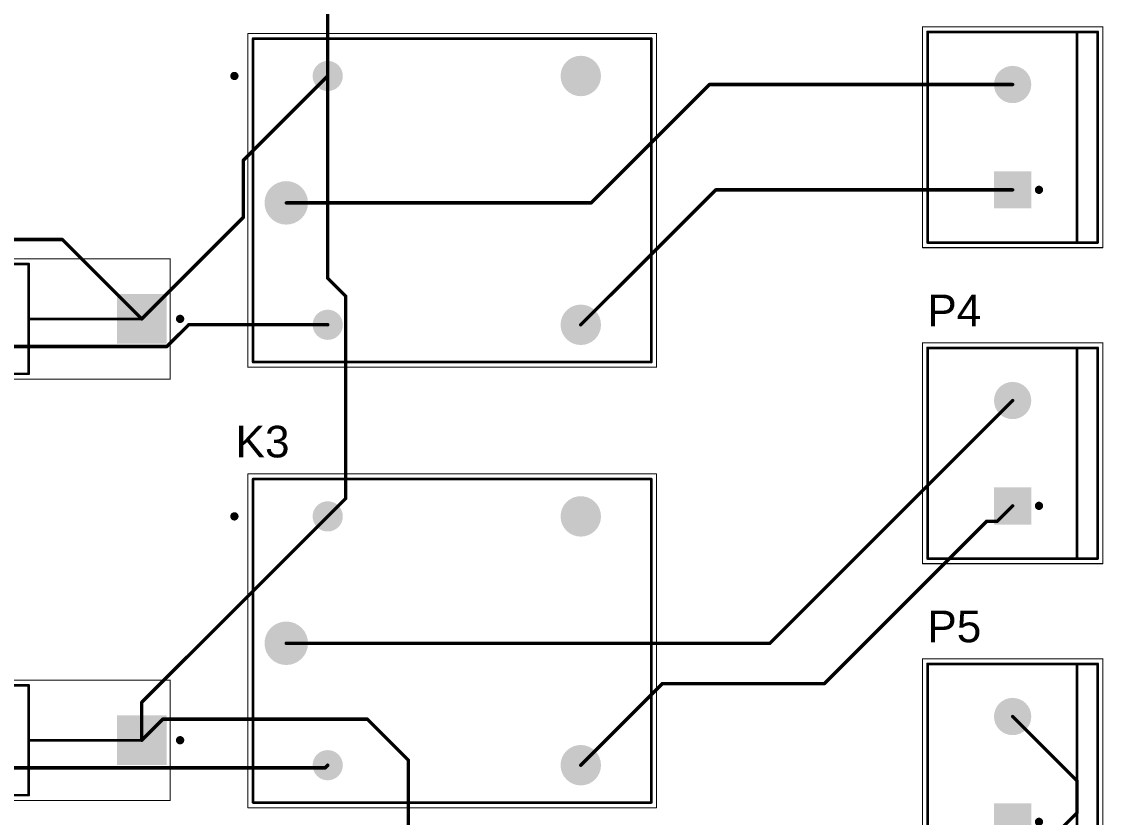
# Model space of a CAD drawing. Header units: inches. Extents: x -0.1 to 5.62, y -0.6 to 4.67.
# Drawn here: x 3.564 to 5.617, y 0.954 to 2.464 of the extents above; entities that cross this region are included whole.
import ezdxf

# ---------------------------------------------------------------- set-up
doc = ezdxf.new("R2010")
doc.units = ezdxf.units.IN
doc.header["$MEASUREMENT"] = 0
for name, color, linetype in [('Bottom Layer', 5, 'Continuous'), ('Bottom Solder', 6, 'Continuous'), ('Mechanical 13', 56, 'Continuous'), ('Mechanical 15', 56, 'Continuous'), ('Multi-Layer', 9, 'Continuous'), ('Pad Holes', 156, 'Continuous'), ('Top Layer', 1, 'Continuous'), ('Top Overlay', 2, 'Continuous'), ('Top Solder', 216, 'Continuous')]:
    doc.layers.add(name, color=color, linetype=linetype)
doc.styles.add('Arial', font='', dxfattribs={"height": 0.2})
doc.styles.get('Arial').set_extended_font_data('Arial')

# ---------------------------------------------------------------- blocks, each defined once
blk = doc.blocks.new('TE_282837_2_7')
at = {"layer": 'Bottom Layer'}
blk.add_hatch(color=5, dxfattribs=at).paths.add_polyline_path([(-0.1325, 0.0325), (-0.0675, 0.0325), (-0.0675, -0.0325), (-0.1325, -0.0325)])
h = blk.add_hatch(color=5, dxfattribs=at)
edge = h.paths.add_edge_path()
edge.add_arc((0.1, 0), 0.0325, 0, 360)
at = {"layer": 'Bottom Solder'}
blk.add_hatch(color=6, dxfattribs=at).paths.add_polyline_path([(-0.1354, 0.0354), (-0.0646, 0.0354), (-0.0646, -0.0354), (-0.1354, -0.0354)])
h = blk.add_hatch(color=6, dxfattribs=at)
edge = h.paths.add_edge_path()
edge.add_arc((0.1, 0), 0.0354, 0, 360)
at = {"layer": 'Multi-Layer'}
h = blk.add_hatch(color=9, dxfattribs=at)
edge = h.paths.add_edge_path()
edge.add_arc((0.1, 0), 0.0325, 0, 360)
at = {"layer": 'Pad Holes'}
h = blk.add_hatch(color=7, dxfattribs=at)
edge = h.paths.add_edge_path()
edge.add_arc((-0.1, 0), 0.0217, 0, 360)
h = blk.add_hatch(color=7, dxfattribs=at)
edge = h.paths.add_edge_path()
edge.add_arc((0.1, 0), 0.0217, 0, 360)
at = {"layer": 'Top Layer'}
blk.add_hatch(color=1, dxfattribs=at).paths.add_polyline_path([(-0.1325, 0.0325), (-0.0675, 0.0325), (-0.0675, -0.0325), (-0.1325, -0.0325)])
h = blk.add_hatch(color=1, dxfattribs=at)
edge = h.paths.add_edge_path()
edge.add_arc((0.1, 0), 0.0325, 0, 360)
at = {"layer": 'Top Solder'}
blk.add_hatch(color=216, dxfattribs=at).paths.add_polyline_path([(-0.1354, 0.0354), (-0.0646, 0.0354), (-0.0646, -0.0354), (-0.1354, -0.0354)])
h = blk.add_hatch(color=216, dxfattribs=at)
edge = h.paths.add_edge_path()
edge.add_arc((0.1, 0), 0.0354, 0, 360)
at = {"layer": 'Mechanical 13', "const_width": 0.005}
for points in [[(-0.2, 0.1614), (0.2, 0.1614)], [(-0.2, 0.1614), (-0.2, -0.1614)], [(0.2, 0.1614), (0.2, -0.1614)], [(-0.2, -0.1614), (0.2, -0.1614)]]:
    blk.add_lwpolyline(points, dxfattribs=at)
at = {"layer": 'Mechanical 13'}
for points, const_width in [([(-0.2013, 0.1614, 1), (-0.1988, 0.1614, 1)], 0.0025), ([(-0.2013, 0.1614, 1), (-0.1988, 0.1614, 1)], 0.0025), ([(0.1988, 0.1614, 1), (0.2013, 0.1614, 1)], 0.0025), ([(0.1988, 0.1614, 1), (0.2013, 0.1614, 1)], 0.0025), ([(-0.0961, -0.05, 1), (-0.1039, -0.05, 1)], 0.00787), ([(-0.1059, -0.05, 1), (-0.102, -0.05, 1)], 0.00394), ([(-0.098, -0.05, 1), (-0.0941, -0.05, 1)], 0.00394), ([(-0.2013, -0.1614, 1), (-0.1988, -0.1614, 1)], 0.0025), ([(-0.2013, -0.1614, 1), (-0.1988, -0.1614, 1)], 0.0025), ([(0.1988, -0.1614, 1), (0.2013, -0.1614, 1)], 0.0025), ([(0.1988, -0.1614, 1), (0.2013, -0.1614, 1)], 0.0025)]:
    blk.add_lwpolyline(points, format="xyb", close=True, dxfattribs=dict(at, const_width=const_width))
at = {"layer": 'Mechanical 15', "const_width": 0.00197}
for points in [[(-0.2098, 0.1713), (0.2098, 0.1713)], [(-0.2098, 0.1713), (-0.2098, -0.1713)], [(0.2098, 0.1713), (0.2098, -0.1713)], [(-0.2098, -0.1713), (0.2098, -0.1713)]]:
    blk.add_lwpolyline(points, dxfattribs=at)
at = {"layer": 'Mechanical 15', "const_width": 0.000984}
for points in [[(-0.2103, 0.1713, 1), (-0.2094, 0.1713, 1)], [(-0.2103, 0.1713, 1), (-0.2094, 0.1713, 1)], [(0.2094, 0.1713, 1), (0.2103, 0.1713, 1)], [(0.2094, 0.1713, 1), (0.2103, 0.1713, 1)], [(-0.2103, -0.1713, 1), (-0.2094, -0.1713, 1)], [(-0.2103, -0.1713, 1), (-0.2094, -0.1713, 1)], [(0.2094, -0.1713, 1), (0.2103, -0.1713, 1)], [(0.2094, -0.1713, 1), (0.2103, -0.1713, 1)]]:
    blk.add_lwpolyline(points, format="xyb", close=True, dxfattribs=at)
at = {"layer": 'Top Overlay', "const_width": 0.005}
for points in [[(-0.2, 0.1614), (0.2, 0.1614)], [(-0.2, 0.1614), (-0.2, -0.122)], [(0.2, 0.1614), (0.2, -0.122)], [(-0.2, -0.122), (-0.2, -0.1614)], [(-0.2, -0.122), (0.2, -0.122)], [(0.2, -0.122), (0.2, -0.1614)], [(-0.2, -0.1614), (0.2, -0.1614)]]:
    blk.add_lwpolyline(points, dxfattribs=at)
at = {"layer": 'Top Overlay', "const_width": 0.0025}
for points in [[(-0.2013, 0.1614, 1), (-0.1988, 0.1614, 1)], [(-0.2013, 0.1614, 1), (-0.1988, 0.1614, 1)], [(0.1988, 0.1614, 1), (0.2013, 0.1614, 1)], [(0.1988, 0.1614, 1), (0.2013, 0.1614, 1)], [(-0.2013, -0.122, 1), (-0.1988, -0.122, 1)], [(-0.2013, -0.122, 1), (-0.1988, -0.122, 1)], [(-0.2013, -0.122, 1), (-0.1988, -0.122, 1)], [(0.1988, -0.122, 1), (0.2013, -0.122, 1)], [(0.1988, -0.122, 1), (0.2013, -0.122, 1)], [(0.1988, -0.122, 1), (0.2013, -0.122, 1)], [(-0.2013, -0.1614, 1), (-0.1988, -0.1614, 1)], [(-0.2013, -0.1614, 1), (-0.1988, -0.1614, 1)], [(0.1988, -0.1614, 1), (0.2013, -0.1614, 1)], [(0.1988, -0.1614, 1), (0.2013, -0.1614, 1)]]:
    blk.add_lwpolyline(points, format="xyb", close=True, dxfattribs=at)
blk = doc.blocks.new('TE_282837_2_28')
at = {"layer": 'Bottom Layer'}
blk.add_hatch(color=5, dxfattribs=at).paths.add_polyline_path([(-0.1325, 0.0325), (-0.0675, 0.0325), (-0.0675, -0.0325), (-0.1325, -0.0325)])
h = blk.add_hatch(color=5, dxfattribs=at)
edge = h.paths.add_edge_path()
edge.add_arc((0.1, 0), 0.0325, 0, 360)
at = {"layer": 'Bottom Solder'}
blk.add_hatch(color=6, dxfattribs=at).paths.add_polyline_path([(-0.1354, 0.0354), (-0.0646, 0.0354), (-0.0646, -0.0354), (-0.1354, -0.0354)])
h = blk.add_hatch(color=6, dxfattribs=at)
edge = h.paths.add_edge_path()
edge.add_arc((0.1, 0), 0.0354, 0, 360)
at = {"layer": 'Multi-Layer'}
h = blk.add_hatch(color=9, dxfattribs=at)
edge = h.paths.add_edge_path()
edge.add_arc((0.1, 0), 0.0325, 0, 360)
at = {"layer": 'Pad Holes'}
h = blk.add_hatch(color=7, dxfattribs=at)
edge = h.paths.add_edge_path()
edge.add_arc((-0.1, 0), 0.0217, 0, 360)
h = blk.add_hatch(color=7, dxfattribs=at)
edge = h.paths.add_edge_path()
edge.add_arc((0.1, 0), 0.0217, 0, 360)
at = {"layer": 'Top Layer'}
blk.add_hatch(color=1, dxfattribs=at).paths.add_polyline_path([(-0.1325, 0.0325), (-0.0675, 0.0325), (-0.0675, -0.0325), (-0.1325, -0.0325)])
h = blk.add_hatch(color=1, dxfattribs=at)
edge = h.paths.add_edge_path()
edge.add_arc((0.1, 0), 0.0325, 0, 360)
at = {"layer": 'Top Solder'}
blk.add_hatch(color=216, dxfattribs=at).paths.add_polyline_path([(-0.1354, 0.0354), (-0.0646, 0.0354), (-0.0646, -0.0354), (-0.1354, -0.0354)])
h = blk.add_hatch(color=216, dxfattribs=at)
edge = h.paths.add_edge_path()
edge.add_arc((0.1, 0), 0.0354, 0, 360)
at = {"layer": 'Mechanical 13', "const_width": 0.005}
for points in [[(-0.2, 0.1614), (0.2, 0.1614)], [(-0.2, 0.1614), (-0.2, -0.1614)], [(0.2, 0.1614), (0.2, -0.1614)], [(-0.2, -0.1614), (0.2, -0.1614)]]:
    blk.add_lwpolyline(points, dxfattribs=at)
at = {"layer": 'Mechanical 13'}
for points, const_width in [([(-0.2013, 0.1614, 1), (-0.1988, 0.1614, 1)], 0.0025), ([(-0.2013, 0.1614, 1), (-0.1988, 0.1614, 1)], 0.0025), ([(0.1988, 0.1614, 1), (0.2013, 0.1614, 1)], 0.0025), ([(0.1988, 0.1614, 1), (0.2013, 0.1614, 1)], 0.0025), ([(-0.0961, -0.05, 1), (-0.1039, -0.05, 1)], 0.00787), ([(-0.1059, -0.05, 1), (-0.102, -0.05, 1)], 0.00394), ([(-0.098, -0.05, 1), (-0.0941, -0.05, 1)], 0.00394), ([(-0.2013, -0.1614, 1), (-0.1988, -0.1614, 1)], 0.0025), ([(-0.2013, -0.1614, 1), (-0.1988, -0.1614, 1)], 0.0025), ([(0.1988, -0.1614, 1), (0.2013, -0.1614, 1)], 0.0025), ([(0.1988, -0.1614, 1), (0.2013, -0.1614, 1)], 0.0025)]:
    blk.add_lwpolyline(points, format="xyb", close=True, dxfattribs=dict(at, const_width=const_width))
at = {"layer": 'Mechanical 15', "const_width": 0.00197}
for points in [[(-0.2098, 0.1713), (0.2098, 0.1713)], [(-0.2098, 0.1713), (-0.2098, -0.1713)], [(0.2098, 0.1713), (0.2098, -0.1713)], [(-0.2098, -0.1713), (0.2098, -0.1713)]]:
    blk.add_lwpolyline(points, dxfattribs=at)
at = {"layer": 'Mechanical 15', "const_width": 0.000984}
for points in [[(-0.2103, 0.1713, 1), (-0.2094, 0.1713, 1)], [(-0.2103, 0.1713, 1), (-0.2094, 0.1713, 1)], [(0.2094, 0.1713, 1), (0.2103, 0.1713, 1)], [(0.2094, 0.1713, 1), (0.2103, 0.1713, 1)], [(-0.2103, -0.1713, 1), (-0.2094, -0.1713, 1)], [(-0.2103, -0.1713, 1), (-0.2094, -0.1713, 1)], [(0.2094, -0.1713, 1), (0.2103, -0.1713, 1)], [(0.2094, -0.1713, 1), (0.2103, -0.1713, 1)]]:
    blk.add_lwpolyline(points, format="xyb", close=True, dxfattribs=at)
at = {"layer": 'Top Overlay', "const_width": 0.005}
for points in [[(-0.2, 0.1614), (0.2, 0.1614)], [(-0.2, 0.1614), (-0.2, -0.122)], [(0.2, 0.1614), (0.2, -0.122)], [(-0.2, -0.122), (-0.2, -0.1614)], [(-0.2, -0.122), (0.2, -0.122)], [(0.2, -0.122), (0.2, -0.1614)], [(-0.2, -0.1614), (0.2, -0.1614)]]:
    blk.add_lwpolyline(points, dxfattribs=at)
at = {"layer": 'Top Overlay', "const_width": 0.0025}
for points in [[(-0.2013, 0.1614, 1), (-0.1988, 0.1614, 1)], [(-0.2013, 0.1614, 1), (-0.1988, 0.1614, 1)], [(0.1988, 0.1614, 1), (0.2013, 0.1614, 1)], [(0.1988, 0.1614, 1), (0.2013, 0.1614, 1)], [(-0.2013, -0.122, 1), (-0.1988, -0.122, 1)], [(-0.2013, -0.122, 1), (-0.1988, -0.122, 1)], [(-0.2013, -0.122, 1), (-0.1988, -0.122, 1)], [(0.1988, -0.122, 1), (0.2013, -0.122, 1)], [(0.1988, -0.122, 1), (0.2013, -0.122, 1)], [(0.1988, -0.122, 1), (0.2013, -0.122, 1)], [(-0.2013, -0.1614, 1), (-0.1988, -0.1614, 1)], [(-0.2013, -0.1614, 1), (-0.1988, -0.1614, 1)], [(0.1988, -0.1614, 1), (0.2013, -0.1614, 1)], [(0.1988, -0.1614, 1), (0.2013, -0.1614, 1)]]:
    blk.add_lwpolyline(points, format="xyb", close=True, dxfattribs=at)
blk = doc.blocks.new('TE_282837_2_29')
at = {"layer": 'Bottom Layer'}
blk.add_hatch(color=5, dxfattribs=at).paths.add_polyline_path([(-0.1325, 0.0325), (-0.0675, 0.0325), (-0.0675, -0.0325), (-0.1325, -0.0325)])
h = blk.add_hatch(color=5, dxfattribs=at)
edge = h.paths.add_edge_path()
edge.add_arc((0.1, 0), 0.0325, 0, 360)
at = {"layer": 'Bottom Solder'}
blk.add_hatch(color=6, dxfattribs=at).paths.add_polyline_path([(-0.1354, 0.0354), (-0.0646, 0.0354), (-0.0646, -0.0354), (-0.1354, -0.0354)])
h = blk.add_hatch(color=6, dxfattribs=at)
edge = h.paths.add_edge_path()
edge.add_arc((0.1, 0), 0.0354, 0, 360)
at = {"layer": 'Multi-Layer'}
h = blk.add_hatch(color=9, dxfattribs=at)
edge = h.paths.add_edge_path()
edge.add_arc((0.1, 0), 0.0325, 0, 360)
at = {"layer": 'Pad Holes'}
h = blk.add_hatch(color=7, dxfattribs=at)
edge = h.paths.add_edge_path()
edge.add_arc((-0.1, 0), 0.0217, 0, 360)
h = blk.add_hatch(color=7, dxfattribs=at)
edge = h.paths.add_edge_path()
edge.add_arc((0.1, 0), 0.0217, 0, 360)
at = {"layer": 'Top Layer'}
blk.add_hatch(color=1, dxfattribs=at).paths.add_polyline_path([(-0.1325, 0.0325), (-0.0675, 0.0325), (-0.0675, -0.0325), (-0.1325, -0.0325)])
h = blk.add_hatch(color=1, dxfattribs=at)
edge = h.paths.add_edge_path()
edge.add_arc((0.1, 0), 0.0325, 0, 360)
at = {"layer": 'Top Solder'}
blk.add_hatch(color=216, dxfattribs=at).paths.add_polyline_path([(-0.1354, 0.0354), (-0.0646, 0.0354), (-0.0646, -0.0354), (-0.1354, -0.0354)])
h = blk.add_hatch(color=216, dxfattribs=at)
edge = h.paths.add_edge_path()
edge.add_arc((0.1, 0), 0.0354, 0, 360)
at = {"layer": 'Mechanical 13', "const_width": 0.005}
for points in [[(-0.2, 0.1614), (0.2, 0.1614)], [(-0.2, 0.1614), (-0.2, -0.1614)], [(0.2, 0.1614), (0.2, -0.1614)], [(-0.2, -0.1614), (0.2, -0.1614)]]:
    blk.add_lwpolyline(points, dxfattribs=at)
at = {"layer": 'Mechanical 13'}
for points, const_width in [([(-0.2013, 0.1614, 1), (-0.1988, 0.1614, 1)], 0.0025), ([(-0.2013, 0.1614, 1), (-0.1988, 0.1614, 1)], 0.0025), ([(0.1988, 0.1614, 1), (0.2013, 0.1614, 1)], 0.0025), ([(0.1988, 0.1614, 1), (0.2013, 0.1614, 1)], 0.0025), ([(-0.0961, -0.05, 1), (-0.1039, -0.05, 1)], 0.00787), ([(-0.1059, -0.05, 1), (-0.102, -0.05, 1)], 0.00394), ([(-0.098, -0.05, 1), (-0.0941, -0.05, 1)], 0.00394), ([(-0.2013, -0.1614, 1), (-0.1988, -0.1614, 1)], 0.0025), ([(-0.2013, -0.1614, 1), (-0.1988, -0.1614, 1)], 0.0025), ([(0.1988, -0.1614, 1), (0.2013, -0.1614, 1)], 0.0025), ([(0.1988, -0.1614, 1), (0.2013, -0.1614, 1)], 0.0025)]:
    blk.add_lwpolyline(points, format="xyb", close=True, dxfattribs=dict(at, const_width=const_width))
at = {"layer": 'Mechanical 15', "const_width": 0.00197}
for points in [[(-0.2098, 0.1713), (0.2098, 0.1713)], [(-0.2098, 0.1713), (-0.2098, -0.1713)], [(0.2098, 0.1713), (0.2098, -0.1713)], [(-0.2098, -0.1713), (0.2098, -0.1713)]]:
    blk.add_lwpolyline(points, dxfattribs=at)
at = {"layer": 'Mechanical 15', "const_width": 0.000984}
for points in [[(-0.2103, 0.1713, 1), (-0.2094, 0.1713, 1)], [(-0.2103, 0.1713, 1), (-0.2094, 0.1713, 1)], [(0.2094, 0.1713, 1), (0.2103, 0.1713, 1)], [(0.2094, 0.1713, 1), (0.2103, 0.1713, 1)], [(-0.2103, -0.1713, 1), (-0.2094, -0.1713, 1)], [(-0.2103, -0.1713, 1), (-0.2094, -0.1713, 1)], [(0.2094, -0.1713, 1), (0.2103, -0.1713, 1)], [(0.2094, -0.1713, 1), (0.2103, -0.1713, 1)]]:
    blk.add_lwpolyline(points, format="xyb", close=True, dxfattribs=at)
at = {"layer": 'Top Overlay', "const_width": 0.005}
for points in [[(-0.2, 0.1614), (0.2, 0.1614)], [(-0.2, 0.1614), (-0.2, -0.122)], [(0.2, 0.1614), (0.2, -0.122)], [(-0.2, -0.122), (-0.2, -0.1614)], [(-0.2, -0.122), (0.2, -0.122)], [(0.2, -0.122), (0.2, -0.1614)], [(-0.2, -0.1614), (0.2, -0.1614)]]:
    blk.add_lwpolyline(points, dxfattribs=at)
at = {"layer": 'Top Overlay', "const_width": 0.0025}
for points in [[(-0.2013, 0.1614, 1), (-0.1988, 0.1614, 1)], [(-0.2013, 0.1614, 1), (-0.1988, 0.1614, 1)], [(0.1988, 0.1614, 1), (0.2013, 0.1614, 1)], [(0.1988, 0.1614, 1), (0.2013, 0.1614, 1)], [(-0.2013, -0.122, 1), (-0.1988, -0.122, 1)], [(-0.2013, -0.122, 1), (-0.1988, -0.122, 1)], [(-0.2013, -0.122, 1), (-0.1988, -0.122, 1)], [(0.1988, -0.122, 1), (0.2013, -0.122, 1)], [(0.1988, -0.122, 1), (0.2013, -0.122, 1)], [(0.1988, -0.122, 1), (0.2013, -0.122, 1)], [(-0.2013, -0.1614, 1), (-0.1988, -0.1614, 1)], [(-0.2013, -0.1614, 1), (-0.1988, -0.1614, 1)], [(0.1988, -0.1614, 1), (0.2013, -0.1614, 1)], [(0.1988, -0.1614, 1), (0.2013, -0.1614, 1)]]:
    blk.add_lwpolyline(points, format="xyb", close=True, dxfattribs=at)
blk = doc.blocks.new('RELAY_SRD_12VDC_SL_C_33')
at = {"layer": 'Bottom Layer'}
h = blk.add_hatch(color=5, dxfattribs=at)
edge = h.paths.add_edge_path()
edge.add_arc((0.2402, 0.2362), 0.0354, 0, 360)
h = blk.add_hatch(color=5, dxfattribs=at)
edge = h.paths.add_edge_path()
edge.add_arc((-0.2402, 0.2362), 0.0257, 0, 360)
h = blk.add_hatch(color=5, dxfattribs=at)
edge = h.paths.add_edge_path()
edge.add_arc((-0.3189, -0.0047), 0.0384, 0, 360)
h = blk.add_hatch(color=5, dxfattribs=at)
edge = h.paths.add_edge_path()
edge.add_arc((0.2402, -0.2362), 0.0354, 0, 360)
h = blk.add_hatch(color=5, dxfattribs=at)
edge = h.paths.add_edge_path()
edge.add_arc((-0.2402, -0.2362), 0.0257, 0, 360)
at = {"layer": 'Bottom Solder'}
h = blk.add_hatch(color=6, dxfattribs=at)
edge = h.paths.add_edge_path()
edge.add_arc((0.2402, 0.2362), 0.0384, 0, 360)
h = blk.add_hatch(color=6, dxfattribs=at)
edge = h.paths.add_edge_path()
edge.add_arc((-0.2402, 0.2362), 0.0287, 0, 360)
h = blk.add_hatch(color=6, dxfattribs=at)
edge = h.paths.add_edge_path()
edge.add_arc((-0.3189, -0.0047), 0.0413, 0, 360)
h = blk.add_hatch(color=6, dxfattribs=at)
edge = h.paths.add_edge_path()
edge.add_arc((0.2402, -0.2362), 0.0384, 0, 360)
h = blk.add_hatch(color=6, dxfattribs=at)
edge = h.paths.add_edge_path()
edge.add_arc((-0.2402, -0.2362), 0.0287, 0, 360)
at = {"layer": 'Multi-Layer'}
h = blk.add_hatch(color=9, dxfattribs=at)
edge = h.paths.add_edge_path()
edge.add_arc((0.2402, 0.2362), 0.0354, 0, 360)
h = blk.add_hatch(color=9, dxfattribs=at)
edge = h.paths.add_edge_path()
edge.add_arc((-0.2402, 0.2362), 0.0257, 0, 360)
h = blk.add_hatch(color=9, dxfattribs=at)
edge = h.paths.add_edge_path()
edge.add_arc((-0.3189, -0.0047), 0.0384, 0, 360)
h = blk.add_hatch(color=9, dxfattribs=at)
edge = h.paths.add_edge_path()
edge.add_arc((0.2402, -0.2362), 0.0354, 0, 360)
h = blk.add_hatch(color=9, dxfattribs=at)
edge = h.paths.add_edge_path()
edge.add_arc((-0.2402, -0.2362), 0.0257, 0, 360)
at = {"layer": 'Pad Holes'}
h = blk.add_hatch(color=7, dxfattribs=at)
edge = h.paths.add_edge_path()
edge.add_arc((-0.2402, 0.2362), 0.0157, 0, 360)
h = blk.add_hatch(color=7, dxfattribs=at)
edge = h.paths.add_edge_path()
edge.add_arc((0.2402, 0.2362), 0.0236, 0, 360)
h = blk.add_hatch(color=7, dxfattribs=at)
edge = h.paths.add_edge_path()
edge.add_arc((-0.3189, -0.0047), 0.0256, 0, 360)
h = blk.add_hatch(color=7, dxfattribs=at)
edge = h.paths.add_edge_path()
edge.add_arc((-0.2402, -0.2362), 0.0157, 0, 360)
h = blk.add_hatch(color=7, dxfattribs=at)
edge = h.paths.add_edge_path()
edge.add_arc((0.2402, -0.2362), 0.0236, 0, 360)
at = {"layer": 'Top Layer'}
h = blk.add_hatch(color=1, dxfattribs=at)
edge = h.paths.add_edge_path()
edge.add_arc((0.2402, 0.2362), 0.0354, 0, 360)
h = blk.add_hatch(color=1, dxfattribs=at)
edge = h.paths.add_edge_path()
edge.add_arc((-0.2402, 0.2362), 0.0257, 0, 360)
h = blk.add_hatch(color=1, dxfattribs=at)
edge = h.paths.add_edge_path()
edge.add_arc((-0.3189, -0.0047), 0.0384, 0, 360)
h = blk.add_hatch(color=1, dxfattribs=at)
edge = h.paths.add_edge_path()
edge.add_arc((0.2402, -0.2362), 0.0354, 0, 360)
h = blk.add_hatch(color=1, dxfattribs=at)
edge = h.paths.add_edge_path()
edge.add_arc((-0.2402, -0.2362), 0.0257, 0, 360)
at = {"layer": 'Top Solder'}
h = blk.add_hatch(color=216, dxfattribs=at)
edge = h.paths.add_edge_path()
edge.add_arc((0.2402, 0.2362), 0.0384, 0, 360)
h = blk.add_hatch(color=216, dxfattribs=at)
edge = h.paths.add_edge_path()
edge.add_arc((-0.2402, 0.2362), 0.0287, 0, 360)
h = blk.add_hatch(color=216, dxfattribs=at)
edge = h.paths.add_edge_path()
edge.add_arc((-0.3189, -0.0047), 0.0413, 0, 360)
h = blk.add_hatch(color=216, dxfattribs=at)
edge = h.paths.add_edge_path()
edge.add_arc((0.2402, -0.2362), 0.0384, 0, 360)
h = blk.add_hatch(color=216, dxfattribs=at)
edge = h.paths.add_edge_path()
edge.add_arc((-0.2402, -0.2362), 0.0287, 0, 360)
at = {"layer": 'Mechanical 13', "const_width": 0.005}
for points in [[(-0.3819, 0.3071), (0.374, 0.3071)], [(-0.3819, -0.3071), (-0.3819, 0.3071)], [(0.374, -0.3071), (0.374, 0.3071)], [(-0.3819, -0.3071), (0.374, -0.3071)]]:
    blk.add_lwpolyline(points, dxfattribs=at)
at = {"layer": 'Mechanical 13'}
for points, const_width in [([(-0.3831, 0.3071, 1), (-0.3806, 0.3071, 1)], 0.0025), ([(-0.3831, 0.3071, 1), (-0.3806, 0.3071, 1)], 0.0025), ([(0.3728, 0.3071, 1), (0.3753, 0.3071, 1)], 0.0025), ([(0.3728, 0.3071, 1), (0.3753, 0.3071, 1)], 0.0025), ([(-0.4134, 0.2362, 1), (-0.4213, 0.2362, 1)], 0.00787), ([(-0.4232, 0.2362, 1), (-0.4193, 0.2362, 1)], 0.00394), ([(-0.4154, 0.2362, 1), (-0.4114, 0.2362, 1)], 0.00394), ([(-0.3831, -0.3071, 1), (-0.3806, -0.3071, 1)], 0.0025), ([(-0.3831, -0.3071, 1), (-0.3806, -0.3071, 1)], 0.0025), ([(0.3728, -0.3071, 1), (0.3753, -0.3071, 1)], 0.0025), ([(0.3728, -0.3071, 1), (0.3753, -0.3071, 1)], 0.0025)]:
    blk.add_lwpolyline(points, format="xyb", close=True, dxfattribs=dict(at, const_width=const_width))
at = {"layer": 'Mechanical 15', "const_width": 0.00197}
for points in [[(-0.3917, 0.3169), (0.3839, 0.3169)], [(-0.3917, -0.3169), (-0.3917, 0.3169)], [(0.3839, -0.3169), (0.3839, 0.3169)], [(-0.3917, -0.3169), (0.3839, -0.3169)]]:
    blk.add_lwpolyline(points, dxfattribs=at)
at = {"layer": 'Mechanical 15', "const_width": 0.000984}
for points in [[(-0.3922, 0.3169, 1), (-0.3912, 0.3169, 1)], [(-0.3922, 0.3169, 1), (-0.3912, 0.3169, 1)], [(0.3834, 0.3169, 1), (0.3844, 0.3169, 1)], [(0.3834, 0.3169, 1), (0.3844, 0.3169, 1)], [(-0.3922, -0.3169, 1), (-0.3912, -0.3169, 1)], [(-0.3922, -0.3169, 1), (-0.3912, -0.3169, 1)], [(0.3834, -0.3169, 1), (0.3844, -0.3169, 1)], [(0.3834, -0.3169, 1), (0.3844, -0.3169, 1)]]:
    blk.add_lwpolyline(points, format="xyb", close=True, dxfattribs=at)
at = {"layer": 'Top Overlay', "const_width": 0.005}
for points in [[(-0.3819, 0.3071), (0.374, 0.3071)], [(-0.3819, -0.3071), (-0.3819, 0.3071)], [(0.374, -0.3071), (0.374, 0.3071)], [(-0.3819, -0.3071), (0.374, -0.3071)]]:
    blk.add_lwpolyline(points, dxfattribs=at)
at = {"layer": 'Top Overlay'}
for points, const_width in [([(-0.3831, 0.3071, 1), (-0.3806, 0.3071, 1)], 0.0025), ([(-0.3831, 0.3071, 1), (-0.3806, 0.3071, 1)], 0.0025), ([(0.3728, 0.3071, 1), (0.3753, 0.3071, 1)], 0.0025), ([(0.3728, 0.3071, 1), (0.3753, 0.3071, 1)], 0.0025), ([(-0.4134, 0.2362, 1), (-0.4213, 0.2362, 1)], 0.00787), ([(-0.4232, 0.2362, 1), (-0.4193, 0.2362, 1)], 0.00394), ([(-0.4154, 0.2362, 1), (-0.4114, 0.2362, 1)], 0.00394), ([(-0.3831, -0.3071, 1), (-0.3806, -0.3071, 1)], 0.0025), ([(-0.3831, -0.3071, 1), (-0.3806, -0.3071, 1)], 0.0025), ([(0.3728, -0.3071, 1), (0.3753, -0.3071, 1)], 0.0025), ([(0.3728, -0.3071, 1), (0.3753, -0.3071, 1)], 0.0025)]:
    blk.add_lwpolyline(points, format="xyb", close=True, dxfattribs=dict(at, const_width=const_width))
blk = doc.blocks.new('RELAY_SRD_12VDC_SL_C_34')
at = {"layer": 'Bottom Layer'}
h = blk.add_hatch(color=5, dxfattribs=at)
edge = h.paths.add_edge_path()
edge.add_arc((0.2402, 0.2362), 0.0354, 0, 360)
h = blk.add_hatch(color=5, dxfattribs=at)
edge = h.paths.add_edge_path()
edge.add_arc((-0.2402, 0.2362), 0.0257, 0, 360)
h = blk.add_hatch(color=5, dxfattribs=at)
edge = h.paths.add_edge_path()
edge.add_arc((-0.3189, -0.0047), 0.0384, 0, 360)
h = blk.add_hatch(color=5, dxfattribs=at)
edge = h.paths.add_edge_path()
edge.add_arc((0.2402, -0.2362), 0.0354, 0, 360)
h = blk.add_hatch(color=5, dxfattribs=at)
edge = h.paths.add_edge_path()
edge.add_arc((-0.2402, -0.2362), 0.0257, 0, 360)
at = {"layer": 'Bottom Solder'}
h = blk.add_hatch(color=6, dxfattribs=at)
edge = h.paths.add_edge_path()
edge.add_arc((0.2402, 0.2362), 0.0384, 0, 360)
h = blk.add_hatch(color=6, dxfattribs=at)
edge = h.paths.add_edge_path()
edge.add_arc((-0.2402, 0.2362), 0.0287, 0, 360)
h = blk.add_hatch(color=6, dxfattribs=at)
edge = h.paths.add_edge_path()
edge.add_arc((-0.3189, -0.0047), 0.0413, 0, 360)
h = blk.add_hatch(color=6, dxfattribs=at)
edge = h.paths.add_edge_path()
edge.add_arc((0.2402, -0.2362), 0.0384, 0, 360)
h = blk.add_hatch(color=6, dxfattribs=at)
edge = h.paths.add_edge_path()
edge.add_arc((-0.2402, -0.2362), 0.0287, 0, 360)
at = {"layer": 'Multi-Layer'}
h = blk.add_hatch(color=9, dxfattribs=at)
edge = h.paths.add_edge_path()
edge.add_arc((0.2402, 0.2362), 0.0354, 0, 360)
h = blk.add_hatch(color=9, dxfattribs=at)
edge = h.paths.add_edge_path()
edge.add_arc((-0.2402, 0.2362), 0.0257, 0, 360)
h = blk.add_hatch(color=9, dxfattribs=at)
edge = h.paths.add_edge_path()
edge.add_arc((-0.3189, -0.0047), 0.0384, 0, 360)
h = blk.add_hatch(color=9, dxfattribs=at)
edge = h.paths.add_edge_path()
edge.add_arc((0.2402, -0.2362), 0.0354, 0, 360)
h = blk.add_hatch(color=9, dxfattribs=at)
edge = h.paths.add_edge_path()
edge.add_arc((-0.2402, -0.2362), 0.0257, 0, 360)
at = {"layer": 'Pad Holes'}
h = blk.add_hatch(color=7, dxfattribs=at)
edge = h.paths.add_edge_path()
edge.add_arc((-0.2402, 0.2362), 0.0157, 0, 360)
h = blk.add_hatch(color=7, dxfattribs=at)
edge = h.paths.add_edge_path()
edge.add_arc((0.2402, 0.2362), 0.0236, 0, 360)
h = blk.add_hatch(color=7, dxfattribs=at)
edge = h.paths.add_edge_path()
edge.add_arc((-0.3189, -0.0047), 0.0256, 0, 360)
h = blk.add_hatch(color=7, dxfattribs=at)
edge = h.paths.add_edge_path()
edge.add_arc((-0.2402, -0.2362), 0.0157, 0, 360)
h = blk.add_hatch(color=7, dxfattribs=at)
edge = h.paths.add_edge_path()
edge.add_arc((0.2402, -0.2362), 0.0236, 0, 360)
at = {"layer": 'Top Layer'}
h = blk.add_hatch(color=1, dxfattribs=at)
edge = h.paths.add_edge_path()
edge.add_arc((0.2402, 0.2362), 0.0354, 0, 360)
h = blk.add_hatch(color=1, dxfattribs=at)
edge = h.paths.add_edge_path()
edge.add_arc((-0.2402, 0.2362), 0.0257, 0, 360)
h = blk.add_hatch(color=1, dxfattribs=at)
edge = h.paths.add_edge_path()
edge.add_arc((-0.3189, -0.0047), 0.0384, 0, 360)
h = blk.add_hatch(color=1, dxfattribs=at)
edge = h.paths.add_edge_path()
edge.add_arc((0.2402, -0.2362), 0.0354, 0, 360)
h = blk.add_hatch(color=1, dxfattribs=at)
edge = h.paths.add_edge_path()
edge.add_arc((-0.2402, -0.2362), 0.0257, 0, 360)
at = {"layer": 'Top Solder'}
h = blk.add_hatch(color=216, dxfattribs=at)
edge = h.paths.add_edge_path()
edge.add_arc((0.2402, 0.2362), 0.0384, 0, 360)
h = blk.add_hatch(color=216, dxfattribs=at)
edge = h.paths.add_edge_path()
edge.add_arc((-0.2402, 0.2362), 0.0287, 0, 360)
h = blk.add_hatch(color=216, dxfattribs=at)
edge = h.paths.add_edge_path()
edge.add_arc((-0.3189, -0.0047), 0.0413, 0, 360)
h = blk.add_hatch(color=216, dxfattribs=at)
edge = h.paths.add_edge_path()
edge.add_arc((0.2402, -0.2362), 0.0384, 0, 360)
h = blk.add_hatch(color=216, dxfattribs=at)
edge = h.paths.add_edge_path()
edge.add_arc((-0.2402, -0.2362), 0.0287, 0, 360)
at = {"layer": 'Mechanical 13', "const_width": 0.005}
for points in [[(-0.3819, 0.3071), (0.374, 0.3071)], [(-0.3819, -0.3071), (-0.3819, 0.3071)], [(0.374, -0.3071), (0.374, 0.3071)], [(-0.3819, -0.3071), (0.374, -0.3071)]]:
    blk.add_lwpolyline(points, dxfattribs=at)
at = {"layer": 'Mechanical 13'}
for points, const_width in [([(-0.3831, 0.3071, 1), (-0.3806, 0.3071, 1)], 0.0025), ([(-0.3831, 0.3071, 1), (-0.3806, 0.3071, 1)], 0.0025), ([(0.3728, 0.3071, 1), (0.3753, 0.3071, 1)], 0.0025), ([(0.3728, 0.3071, 1), (0.3753, 0.3071, 1)], 0.0025), ([(-0.4134, 0.2362, 1), (-0.4213, 0.2362, 1)], 0.00787), ([(-0.4232, 0.2362, 1), (-0.4193, 0.2362, 1)], 0.00394), ([(-0.4154, 0.2362, 1), (-0.4114, 0.2362, 1)], 0.00394), ([(-0.3831, -0.3071, 1), (-0.3806, -0.3071, 1)], 0.0025), ([(-0.3831, -0.3071, 1), (-0.3806, -0.3071, 1)], 0.0025), ([(0.3728, -0.3071, 1), (0.3753, -0.3071, 1)], 0.0025), ([(0.3728, -0.3071, 1), (0.3753, -0.3071, 1)], 0.0025)]:
    blk.add_lwpolyline(points, format="xyb", close=True, dxfattribs=dict(at, const_width=const_width))
at = {"layer": 'Mechanical 15', "const_width": 0.00197}
for points in [[(-0.3917, 0.3169), (0.3839, 0.3169)], [(-0.3917, -0.3169), (-0.3917, 0.3169)], [(0.3839, -0.3169), (0.3839, 0.3169)], [(-0.3917, -0.3169), (0.3839, -0.3169)]]:
    blk.add_lwpolyline(points, dxfattribs=at)
at = {"layer": 'Mechanical 15', "const_width": 0.000984}
for points in [[(-0.3922, 0.3169, 1), (-0.3912, 0.3169, 1)], [(-0.3922, 0.3169, 1), (-0.3912, 0.3169, 1)], [(0.3834, 0.3169, 1), (0.3844, 0.3169, 1)], [(0.3834, 0.3169, 1), (0.3844, 0.3169, 1)], [(-0.3922, -0.3169, 1), (-0.3912, -0.3169, 1)], [(-0.3922, -0.3169, 1), (-0.3912, -0.3169, 1)], [(0.3834, -0.3169, 1), (0.3844, -0.3169, 1)], [(0.3834, -0.3169, 1), (0.3844, -0.3169, 1)]]:
    blk.add_lwpolyline(points, format="xyb", close=True, dxfattribs=at)
at = {"layer": 'Top Overlay', "const_width": 0.005}
for points in [[(-0.3819, 0.3071), (0.374, 0.3071)], [(-0.3819, -0.3071), (-0.3819, 0.3071)], [(0.374, -0.3071), (0.374, 0.3071)], [(-0.3819, -0.3071), (0.374, -0.3071)]]:
    blk.add_lwpolyline(points, dxfattribs=at)
at = {"layer": 'Top Overlay'}
for points, const_width in [([(-0.3831, 0.3071, 1), (-0.3806, 0.3071, 1)], 0.0025), ([(-0.3831, 0.3071, 1), (-0.3806, 0.3071, 1)], 0.0025), ([(0.3728, 0.3071, 1), (0.3753, 0.3071, 1)], 0.0025), ([(0.3728, 0.3071, 1), (0.3753, 0.3071, 1)], 0.0025), ([(-0.4134, 0.2362, 1), (-0.4213, 0.2362, 1)], 0.00787), ([(-0.4232, 0.2362, 1), (-0.4193, 0.2362, 1)], 0.00394), ([(-0.4154, 0.2362, 1), (-0.4114, 0.2362, 1)], 0.00394), ([(-0.3831, -0.3071, 1), (-0.3806, -0.3071, 1)], 0.0025), ([(-0.3831, -0.3071, 1), (-0.3806, -0.3071, 1)], 0.0025), ([(0.3728, -0.3071, 1), (0.3753, -0.3071, 1)], 0.0025), ([(0.3728, -0.3071, 1), (0.3753, -0.3071, 1)], 0.0025)]:
    blk.add_lwpolyline(points, format="xyb", close=True, dxfattribs=dict(at, const_width=const_width))
blk = doc.blocks.new('DIOAD1990W125L900D530_37')
at = {"layer": 'Bottom Layer'}
blk.add_hatch(color=5, dxfattribs=at).paths.add_polyline_path([(-0.436, 0.0443), (-0.3474, 0.0443), (-0.3474, -0.0443), (-0.436, -0.0443)])
h = blk.add_hatch(color=5, dxfattribs=at)
edge = h.paths.add_edge_path()
edge.add_arc((0.3917, 0), 0.0443, 0, 360)
at = {"layer": 'Bottom Solder'}
blk.add_hatch(color=6, dxfattribs=at).paths.add_polyline_path([(-0.439, 0.0472), (-0.3445, 0.0472), (-0.3445, -0.0472), (-0.439, -0.0472)])
h = blk.add_hatch(color=6, dxfattribs=at)
edge = h.paths.add_edge_path()
edge.add_arc((0.3917, 0), 0.0472, 0, 360)
at = {"layer": 'Multi-Layer'}
h = blk.add_hatch(color=9, dxfattribs=at)
edge = h.paths.add_edge_path()
edge.add_arc((0.3917, 0), 0.0443, 0, 360)
at = {"layer": 'Pad Holes'}
h = blk.add_hatch(color=7, dxfattribs=at)
edge = h.paths.add_edge_path()
edge.add_arc((-0.3917, 0), 0.0295, 0, 360)
h = blk.add_hatch(color=7, dxfattribs=at)
edge = h.paths.add_edge_path()
edge.add_arc((0.3917, 0), 0.0295, 0, 360)
at = {"layer": 'Top Layer'}
blk.add_hatch(color=1, dxfattribs=at).paths.add_polyline_path([(-0.436, 0.0443), (-0.3474, 0.0443), (-0.3474, -0.0443), (-0.436, -0.0443)])
h = blk.add_hatch(color=1, dxfattribs=at)
edge = h.paths.add_edge_path()
edge.add_arc((0.3917, 0), 0.0443, 0, 360)
at = {"layer": 'Top Solder'}
blk.add_hatch(color=216, dxfattribs=at).paths.add_polyline_path([(-0.439, 0.0472), (-0.3445, 0.0472), (-0.3445, -0.0472), (-0.439, -0.0472)])
h = blk.add_hatch(color=216, dxfattribs=at)
edge = h.paths.add_edge_path()
edge.add_arc((0.3917, 0), 0.0472, 0, 360)
at = {"layer": 'Mechanical 13', "const_width": 0.005}
for points in [[(0.1772, 0.1043), (-0.1772, 0.1043)], [(-0.1772, 0.1043), (-0.1772, 0)], [(0.1772, 0.1043), (0.1772, 0)], [(-0.1772, 0), (-0.3917, 0)], [(-0.1772, 0), (-0.1772, -0.1043)], [(0.3917, 0), (0.1772, 0)], [(0.1772, 0), (0.1772, -0.1043)], [(0.1772, -0.1043), (-0.1772, -0.1043)]]:
    blk.add_lwpolyline(points, dxfattribs=at)
at = {"layer": 'Mechanical 13'}
for points, const_width in [([(-0.1784, 0.1043, 1), (-0.1759, 0.1043, 1)], 0.0025), ([(-0.1784, 0.1043, 1), (-0.1759, 0.1043, 1)], 0.0025), ([(0.1759, 0.1043, 1), (0.1784, 0.1043, 1)], 0.0025), ([(0.1759, 0.1043, 1), (0.1784, 0.1043, 1)], 0.0025), ([(-0.4606, 0, 1), (-0.4685, 0, 1)], 0.00787), ([(-0.4705, 0, 1), (-0.4665, 0, 1)], 0.00394), ([(-0.4626, 0, 1), (-0.4587, 0, 1)], 0.00394), ([(-0.393, 0, 1), (-0.3905, 0, 1)], 0.0025), ([(-0.1784, 0, 1), (-0.1759, 0, 1)], 0.0025), ([(-0.1784, 0, 1), (-0.1759, 0, 1)], 0.0025), ([(-0.1784, 0, 1), (-0.1759, 0, 1)], 0.0025), ([(0.1759, 0, 1), (0.1784, 0, 1)], 0.0025), ([(0.1759, 0, 1), (0.1784, 0, 1)], 0.0025), ([(0.1759, 0, 1), (0.1784, 0, 1)], 0.0025), ([(0.3905, 0, 1), (0.393, 0, 1)], 0.0025), ([(-0.1784, -0.1043, 1), (-0.1759, -0.1043, 1)], 0.0025), ([(-0.1784, -0.1043, 1), (-0.1759, -0.1043, 1)], 0.0025), ([(0.1759, -0.1043, 1), (0.1784, -0.1043, 1)], 0.0025), ([(0.1759, -0.1043, 1), (0.1784, -0.1043, 1)], 0.0025)]:
    blk.add_lwpolyline(points, format="xyb", close=True, dxfattribs=dict(at, const_width=const_width))
at = {"layer": 'Mechanical 15', "const_width": 0.00197}
for points in [[(0.4459, 0.1142), (-0.4459, 0.1142)], [(-0.4459, 0.1142), (-0.4459, -0.1142)], [(0.4459, 0.1142), (0.4459, -0.1142)], [(0.4459, -0.1142), (-0.4459, -0.1142)]]:
    blk.add_lwpolyline(points, dxfattribs=at)
at = {"layer": 'Mechanical 15', "const_width": 0.000984}
for points in [[(-0.4464, 0.1142, 1), (-0.4454, 0.1142, 1)], [(-0.4464, 0.1142, 1), (-0.4454, 0.1142, 1)], [(0.4454, 0.1142, 1), (0.4464, 0.1142, 1)], [(0.4454, 0.1142, 1), (0.4464, 0.1142, 1)], [(-0.4464, -0.1142, 1), (-0.4454, -0.1142, 1)], [(-0.4464, -0.1142, 1), (-0.4454, -0.1142, 1)], [(0.4454, -0.1142, 1), (0.4464, -0.1142, 1)], [(0.4454, -0.1142, 1), (0.4464, -0.1142, 1)]]:
    blk.add_lwpolyline(points, format="xyb", close=True, dxfattribs=at)
at = {"layer": 'Top Overlay', "const_width": 0.005}
for points in [[(0.1772, 0.1043), (-0.1772, 0.1043)], [(-0.1772, 0.1043), (-0.1772, 0)], [(0.1772, 0.1043), (0.1772, 0)], [(-0.1772, 0), (-0.3335, 0)], [(-0.1772, 0), (-0.1772, -0.1043)], [(0.3335, 0), (0.1772, 0)], [(0.1772, 0), (0.1772, -0.1043)], [(0.1772, -0.1043), (-0.1772, -0.1043)]]:
    blk.add_lwpolyline(points, dxfattribs=at)
at = {"layer": 'Top Overlay'}
for points, const_width in [([(-0.1784, 0.1043, 1), (-0.1759, 0.1043, 1)], 0.0025), ([(-0.1784, 0.1043, 1), (-0.1759, 0.1043, 1)], 0.0025), ([(0.1759, 0.1043, 1), (0.1784, 0.1043, 1)], 0.0025), ([(0.1759, 0.1043, 1), (0.1784, 0.1043, 1)], 0.0025), ([(-0.4606, 0, 1), (-0.4685, 0, 1)], 0.00787), ([(-0.4705, 0, 1), (-0.4665, 0, 1)], 0.00394), ([(-0.4626, 0, 1), (-0.4587, 0, 1)], 0.00394), ([(-0.3347, 0, 1), (-0.3322, 0, 1)], 0.0025), ([(-0.1784, 0, 1), (-0.1759, 0, 1)], 0.0025), ([(-0.1784, 0, 1), (-0.1759, 0, 1)], 0.0025), ([(-0.1784, 0, 1), (-0.1759, 0, 1)], 0.0025), ([(0.1759, 0, 1), (0.1784, 0, 1)], 0.0025), ([(0.1759, 0, 1), (0.1784, 0, 1)], 0.0025), ([(0.1759, 0, 1), (0.1784, 0, 1)], 0.0025), ([(0.3322, 0, 1), (0.3347, 0, 1)], 0.0025), ([(-0.1784, -0.1043, 1), (-0.1759, -0.1043, 1)], 0.0025), ([(-0.1784, -0.1043, 1), (-0.1759, -0.1043, 1)], 0.0025), ([(0.1759, -0.1043, 1), (0.1784, -0.1043, 1)], 0.0025), ([(0.1759, -0.1043, 1), (0.1784, -0.1043, 1)], 0.0025)]:
    blk.add_lwpolyline(points, format="xyb", close=True, dxfattribs=dict(at, const_width=const_width))
blk = doc.blocks.new('DIOAD1990W125L900D530_40')
at = {"layer": 'Bottom Layer'}
blk.add_hatch(color=5, dxfattribs=at).paths.add_polyline_path([(-0.436, 0.0443), (-0.3474, 0.0443), (-0.3474, -0.0443), (-0.436, -0.0443)])
h = blk.add_hatch(color=5, dxfattribs=at)
edge = h.paths.add_edge_path()
edge.add_arc((0.3917, 0), 0.0443, 0, 360)
at = {"layer": 'Bottom Solder'}
blk.add_hatch(color=6, dxfattribs=at).paths.add_polyline_path([(-0.439, 0.0472), (-0.3445, 0.0472), (-0.3445, -0.0472), (-0.439, -0.0472)])
h = blk.add_hatch(color=6, dxfattribs=at)
edge = h.paths.add_edge_path()
edge.add_arc((0.3917, 0), 0.0472, 0, 360)
at = {"layer": 'Multi-Layer'}
h = blk.add_hatch(color=9, dxfattribs=at)
edge = h.paths.add_edge_path()
edge.add_arc((0.3917, 0), 0.0443, 0, 360)
at = {"layer": 'Pad Holes'}
h = blk.add_hatch(color=7, dxfattribs=at)
edge = h.paths.add_edge_path()
edge.add_arc((-0.3917, 0), 0.0295, 0, 360)
h = blk.add_hatch(color=7, dxfattribs=at)
edge = h.paths.add_edge_path()
edge.add_arc((0.3917, 0), 0.0295, 0, 360)
at = {"layer": 'Top Layer'}
blk.add_hatch(color=1, dxfattribs=at).paths.add_polyline_path([(-0.436, 0.0443), (-0.3474, 0.0443), (-0.3474, -0.0443), (-0.436, -0.0443)])
h = blk.add_hatch(color=1, dxfattribs=at)
edge = h.paths.add_edge_path()
edge.add_arc((0.3917, 0), 0.0443, 0, 360)
at = {"layer": 'Top Solder'}
blk.add_hatch(color=216, dxfattribs=at).paths.add_polyline_path([(-0.439, 0.0472), (-0.3445, 0.0472), (-0.3445, -0.0472), (-0.439, -0.0472)])
h = blk.add_hatch(color=216, dxfattribs=at)
edge = h.paths.add_edge_path()
edge.add_arc((0.3917, 0), 0.0472, 0, 360)
at = {"layer": 'Mechanical 13', "const_width": 0.005}
for points in [[(0.1772, 0.1043), (-0.1772, 0.1043)], [(-0.1772, 0.1043), (-0.1772, 0)], [(0.1772, 0.1043), (0.1772, 0)], [(-0.1772, 0), (-0.3917, 0)], [(-0.1772, 0), (-0.1772, -0.1043)], [(0.3917, 0), (0.1772, 0)], [(0.1772, 0), (0.1772, -0.1043)], [(0.1772, -0.1043), (-0.1772, -0.1043)]]:
    blk.add_lwpolyline(points, dxfattribs=at)
at = {"layer": 'Mechanical 13'}
for points, const_width in [([(-0.1784, 0.1043, 1), (-0.1759, 0.1043, 1)], 0.0025), ([(-0.1784, 0.1043, 1), (-0.1759, 0.1043, 1)], 0.0025), ([(0.1759, 0.1043, 1), (0.1784, 0.1043, 1)], 0.0025), ([(0.1759, 0.1043, 1), (0.1784, 0.1043, 1)], 0.0025), ([(-0.4606, 0, 1), (-0.4685, 0, 1)], 0.00787), ([(-0.4705, 0, 1), (-0.4665, 0, 1)], 0.00394), ([(-0.4626, 0, 1), (-0.4587, 0, 1)], 0.00394), ([(-0.393, 0, 1), (-0.3905, 0, 1)], 0.0025), ([(-0.1784, 0, 1), (-0.1759, 0, 1)], 0.0025), ([(-0.1784, 0, 1), (-0.1759, 0, 1)], 0.0025), ([(-0.1784, 0, 1), (-0.1759, 0, 1)], 0.0025), ([(0.1759, 0, 1), (0.1784, 0, 1)], 0.0025), ([(0.1759, 0, 1), (0.1784, 0, 1)], 0.0025), ([(0.1759, 0, 1), (0.1784, 0, 1)], 0.0025), ([(0.3905, 0, 1), (0.393, 0, 1)], 0.0025), ([(-0.1784, -0.1043, 1), (-0.1759, -0.1043, 1)], 0.0025), ([(-0.1784, -0.1043, 1), (-0.1759, -0.1043, 1)], 0.0025), ([(0.1759, -0.1043, 1), (0.1784, -0.1043, 1)], 0.0025), ([(0.1759, -0.1043, 1), (0.1784, -0.1043, 1)], 0.0025)]:
    blk.add_lwpolyline(points, format="xyb", close=True, dxfattribs=dict(at, const_width=const_width))
at = {"layer": 'Mechanical 15', "const_width": 0.00197}
for points in [[(0.4459, 0.1142), (-0.4459, 0.1142)], [(-0.4459, 0.1142), (-0.4459, -0.1142)], [(0.4459, 0.1142), (0.4459, -0.1142)], [(0.4459, -0.1142), (-0.4459, -0.1142)]]:
    blk.add_lwpolyline(points, dxfattribs=at)
at = {"layer": 'Mechanical 15', "const_width": 0.000984}
for points in [[(-0.4464, 0.1142, 1), (-0.4454, 0.1142, 1)], [(-0.4464, 0.1142, 1), (-0.4454, 0.1142, 1)], [(0.4454, 0.1142, 1), (0.4464, 0.1142, 1)], [(0.4454, 0.1142, 1), (0.4464, 0.1142, 1)], [(-0.4464, -0.1142, 1), (-0.4454, -0.1142, 1)], [(-0.4464, -0.1142, 1), (-0.4454, -0.1142, 1)], [(0.4454, -0.1142, 1), (0.4464, -0.1142, 1)], [(0.4454, -0.1142, 1), (0.4464, -0.1142, 1)]]:
    blk.add_lwpolyline(points, format="xyb", close=True, dxfattribs=at)
at = {"layer": 'Top Overlay', "const_width": 0.005}
for points in [[(0.1772, 0.1043), (-0.1772, 0.1043)], [(-0.1772, 0.1043), (-0.1772, 0)], [(0.1772, 0.1043), (0.1772, 0)], [(-0.1772, 0), (-0.3335, 0)], [(-0.1772, 0), (-0.1772, -0.1043)], [(0.3335, 0), (0.1772, 0)], [(0.1772, 0), (0.1772, -0.1043)], [(0.1772, -0.1043), (-0.1772, -0.1043)]]:
    blk.add_lwpolyline(points, dxfattribs=at)
at = {"layer": 'Top Overlay'}
for points, const_width in [([(-0.1784, 0.1043, 1), (-0.1759, 0.1043, 1)], 0.0025), ([(-0.1784, 0.1043, 1), (-0.1759, 0.1043, 1)], 0.0025), ([(0.1759, 0.1043, 1), (0.1784, 0.1043, 1)], 0.0025), ([(0.1759, 0.1043, 1), (0.1784, 0.1043, 1)], 0.0025), ([(-0.4606, 0, 1), (-0.4685, 0, 1)], 0.00787), ([(-0.4705, 0, 1), (-0.4665, 0, 1)], 0.00394), ([(-0.4626, 0, 1), (-0.4587, 0, 1)], 0.00394), ([(-0.3347, 0, 1), (-0.3322, 0, 1)], 0.0025), ([(-0.1784, 0, 1), (-0.1759, 0, 1)], 0.0025), ([(-0.1784, 0, 1), (-0.1759, 0, 1)], 0.0025), ([(-0.1784, 0, 1), (-0.1759, 0, 1)], 0.0025), ([(0.1759, 0, 1), (0.1784, 0, 1)], 0.0025), ([(0.1759, 0, 1), (0.1784, 0, 1)], 0.0025), ([(0.1759, 0, 1), (0.1784, 0, 1)], 0.0025), ([(0.3322, 0, 1), (0.3347, 0, 1)], 0.0025), ([(-0.1784, -0.1043, 1), (-0.1759, -0.1043, 1)], 0.0025), ([(-0.1784, -0.1043, 1), (-0.1759, -0.1043, 1)], 0.0025), ([(0.1759, -0.1043, 1), (0.1784, -0.1043, 1)], 0.0025), ([(0.1759, -0.1043, 1), (0.1784, -0.1043, 1)], 0.0025)]:
    blk.add_lwpolyline(points, format="xyb", close=True, dxfattribs=dict(at, const_width=const_width))

msp = doc.modelspace()

# ---------------------------------------------------------------- linework, layer by layer
at = {"layer": 'Bottom Layer', "const_width": 0.0065}
for points in [[(4.1448, 2.3612), (4.1448, 2.5211)], [(4.1448, 1.9771), (4.1448, 2.3612)], [(4.1448, 1.9771), (4.1788, 1.9431)], [(4.1788, 1.559), (4.1788, 1.9431)], [(4.1448, 1.525), (4.1788, 1.559)], [(5.445, 1.145), (5.567, 1.023)], [(5.567, 0.962), (5.567, 1.023)], [(4.295, -0.31), (5.567, 0.962)]]:
    msp.add_lwpolyline(points, dxfattribs=at)
at = {"layer": 'Bottom Layer', "const_width": 0.00325}
for points in [[(4.1432, 2.3612, 1), (4.1465, 2.3612, 1)], [(4.1432, 2.3612, 1), (4.1465, 2.3612, 1)], [(4.1432, 1.9771, 1), (4.1465, 1.9771, 1)], [(4.1432, 1.9771, 1), (4.1465, 1.9771, 1)], [(4.1772, 1.9431, 1), (4.1805, 1.9431, 1)], [(4.1772, 1.9431, 1), (4.1805, 1.9431, 1)], [(4.1772, 1.559, 1), (4.1805, 1.559, 1)], [(4.1772, 1.559, 1), (4.1805, 1.559, 1)], [(4.1432, 1.525, 1), (4.1465, 1.525, 1)], [(5.4434, 1.145, 1), (5.4466, 1.145, 1)], [(5.5654, 1.023, 1), (5.5687, 1.023, 1)], [(5.5654, 1.023, 1), (5.5687, 1.023, 1)], [(5.5654, 0.962, 1), (5.5687, 0.962, 1)], [(5.5654, 0.962, 1), (5.5687, 0.962, 1)]]:
    msp.add_lwpolyline(points, format="xyb", close=True, dxfattribs=at)
at = {"layer": 'Top Layer', "const_width": 0.0065}
for points in [[(3.9845, 2.2009), (4.1448, 2.3612)], [(4.6448, 2.1203), (4.8695, 2.345)], [(4.8695, 2.345), (5.445, 2.345)], [(3.9845, 2.0928), (3.9845, 2.2009)], [(4.6252, 1.8888), (4.8814, 2.145)], [(4.8814, 2.145), (5.445, 2.145)], [(4.0661, 2.1203), (4.6448, 2.1203)], [(3.7917, 1.9), (3.9845, 2.0928)], [(2.7698, 2.0508), (3.6409, 2.0508)], [(3.6409, 2.0508), (3.7917, 1.9)], [(3.8394, 1.8475), (3.8808, 1.8888)], [(3.8808, 1.8888), (4.1448, 1.8888)], [(3.0608, 1.8475), (3.8394, 1.8475)], [(4.9841, 1.2841), (5.445, 1.745)], [(5.4158, 1.5158), (5.445, 1.545)], [(3.7917, 1.1719), (4.1448, 1.525)], [(5.0874, 1.2074), (5.3958, 1.5158)], [(5.3958, 1.5158), (5.4158, 1.5158)], [(4.0661, 1.2841), (4.9841, 1.2841)], [(4.6252, 1.0526), (4.78, 1.2074)], [(4.78, 1.2074), (5.0874, 1.2074)], [(3.7917, 1.1), (3.7917, 1.1719)], [(3.7917, 1.1), (3.8317, 1.14)], [(3.8317, 1.14), (4.22, 1.14)], [(4.22, 1.14), (4.2978, 1.0622)], [(3.0608, 1.0475), (4.1397, 1.0475)], [(4.1397, 1.0475), (4.1448, 1.0526)], [(4.2978, 0.7762), (4.2978, 1.0622)]]:
    msp.add_lwpolyline(points, dxfattribs=at)
at = {"layer": 'Top Layer', "const_width": 0.00325}
for points in [[(4.1432, 2.3612, 1), (4.1465, 2.3612, 1)], [(4.8679, 2.345, 1), (4.8711, 2.345, 1)], [(4.8679, 2.345, 1), (4.8711, 2.345, 1)], [(5.4434, 2.345, 1), (5.4466, 2.345, 1)], [(3.9829, 2.2009, 1), (3.9861, 2.2009, 1)], [(3.9829, 2.2009, 1), (3.9861, 2.2009, 1)], [(4.8798, 2.145, 1), (4.883, 2.145, 1)], [(4.8798, 2.145, 1), (4.883, 2.145, 1)], [(5.4434, 2.145, 1), (5.4466, 2.145, 1)], [(4.0645, 2.1203, 1), (4.0677, 2.1203, 1)], [(4.6432, 2.1203, 1), (4.6464, 2.1203, 1)], [(4.6432, 2.1203, 1), (4.6464, 2.1203, 1)], [(3.9829, 2.0928, 1), (3.9861, 2.0928, 1)], [(3.9829, 2.0928, 1), (3.9861, 2.0928, 1)], [(3.6393, 2.0508, 1), (3.6425, 2.0508, 1)], [(3.6393, 2.0508, 1), (3.6425, 2.0508, 1)], [(3.7901, 1.9, 1), (3.7934, 1.9, 1)], [(3.7901, 1.9, 1), (3.7934, 1.9, 1)], [(3.8791, 1.8888, 1), (3.8824, 1.8888, 1)], [(3.8791, 1.8888, 1), (3.8824, 1.8888, 1)], [(4.1432, 1.8888, 1), (4.1465, 1.8888, 1)], [(4.6235, 1.8888, 1), (4.6268, 1.8888, 1)], [(3.8378, 1.8475, 1), (3.8411, 1.8475, 1)], [(3.8378, 1.8475, 1), (3.8411, 1.8475, 1)], [(5.4434, 1.745, 1), (5.4466, 1.745, 1)], [(5.4434, 1.545, 1), (5.4466, 1.545, 1)], [(4.1432, 1.525, 1), (4.1465, 1.525, 1)], [(5.3941, 1.5158, 1), (5.3974, 1.5158, 1)], [(5.3941, 1.5158, 1), (5.3974, 1.5158, 1)], [(5.4141, 1.5158, 1), (5.4174, 1.5158, 1)], [(5.4141, 1.5158, 1), (5.4174, 1.5158, 1)], [(4.0645, 1.2841, 1), (4.0677, 1.2841, 1)], [(4.9824, 1.2841, 1), (4.9857, 1.2841, 1)], [(4.9824, 1.2841, 1), (4.9857, 1.2841, 1)], [(4.7784, 1.2074, 1), (4.7817, 1.2074, 1)], [(4.7784, 1.2074, 1), (4.7817, 1.2074, 1)], [(5.0858, 1.2074, 1), (5.0891, 1.2074, 1)], [(5.0858, 1.2074, 1), (5.0891, 1.2074, 1)], [(3.7901, 1.1719, 1), (3.7934, 1.1719, 1)], [(3.7901, 1.1719, 1), (3.7934, 1.1719, 1)], [(3.8301, 1.14, 1), (3.8334, 1.14, 1)], [(3.8301, 1.14, 1), (3.8334, 1.14, 1)], [(4.2184, 1.14, 1), (4.2216, 1.14, 1)], [(4.2184, 1.14, 1), (4.2216, 1.14, 1)], [(3.7901, 1.1, 1), (3.7934, 1.1, 1)], [(3.7901, 1.1, 1), (3.7934, 1.1, 1)], [(4.1381, 1.0475, 1), (4.1414, 1.0475, 1)], [(4.1381, 1.0475, 1), (4.1414, 1.0475, 1)], [(4.1432, 1.0526, 1), (4.1465, 1.0526, 1)], [(4.2962, 1.0622, 1), (4.2995, 1.0622, 1)], [(4.2962, 1.0622, 1), (4.2995, 1.0622, 1)], [(4.6235, 1.0526, 1), (4.6268, 1.0526, 1)]]:
    msp.add_lwpolyline(points, format="xyb", close=True, dxfattribs=at)

# ---------------------------------------------------------------- block references
for name, p, rotation in [('TE_282837_2_29', (5.445, 2.245), 90), ('DIOAD1990W125L900D530_40', (3.4, 1.9), 180), ('TE_282837_2_28', (5.445, 1.645), 90), ('TE_282837_2_7', (5.445, 1.045), 90), ('DIOAD1990W125L900D530_37', (3.4, 1.1), 180)]:
    msp.add_blockref(name, p, dxfattribs=dict(rotation=rotation))
for name, p in [('RELAY_SRD_12VDC_SL_C_34', (4.385, 2.125)), ('RELAY_SRD_12VDC_SL_C_33', (4.385, 1.2888))]:
    msp.add_blockref(name, p)

# ---------------------------------------------------------------- texts
at = {"layer": 'Top Overlay', "style": 'Arial'}
for s, p in [('P4', (5.283, 1.886)), ('K3', (3.9698, 1.637)), ('P5', (5.283, 1.286))]:
    msp.add_text(s, height=0.06, dxfattribs=at).set_placement(p)

doc.saveas('drawing.dxf')
